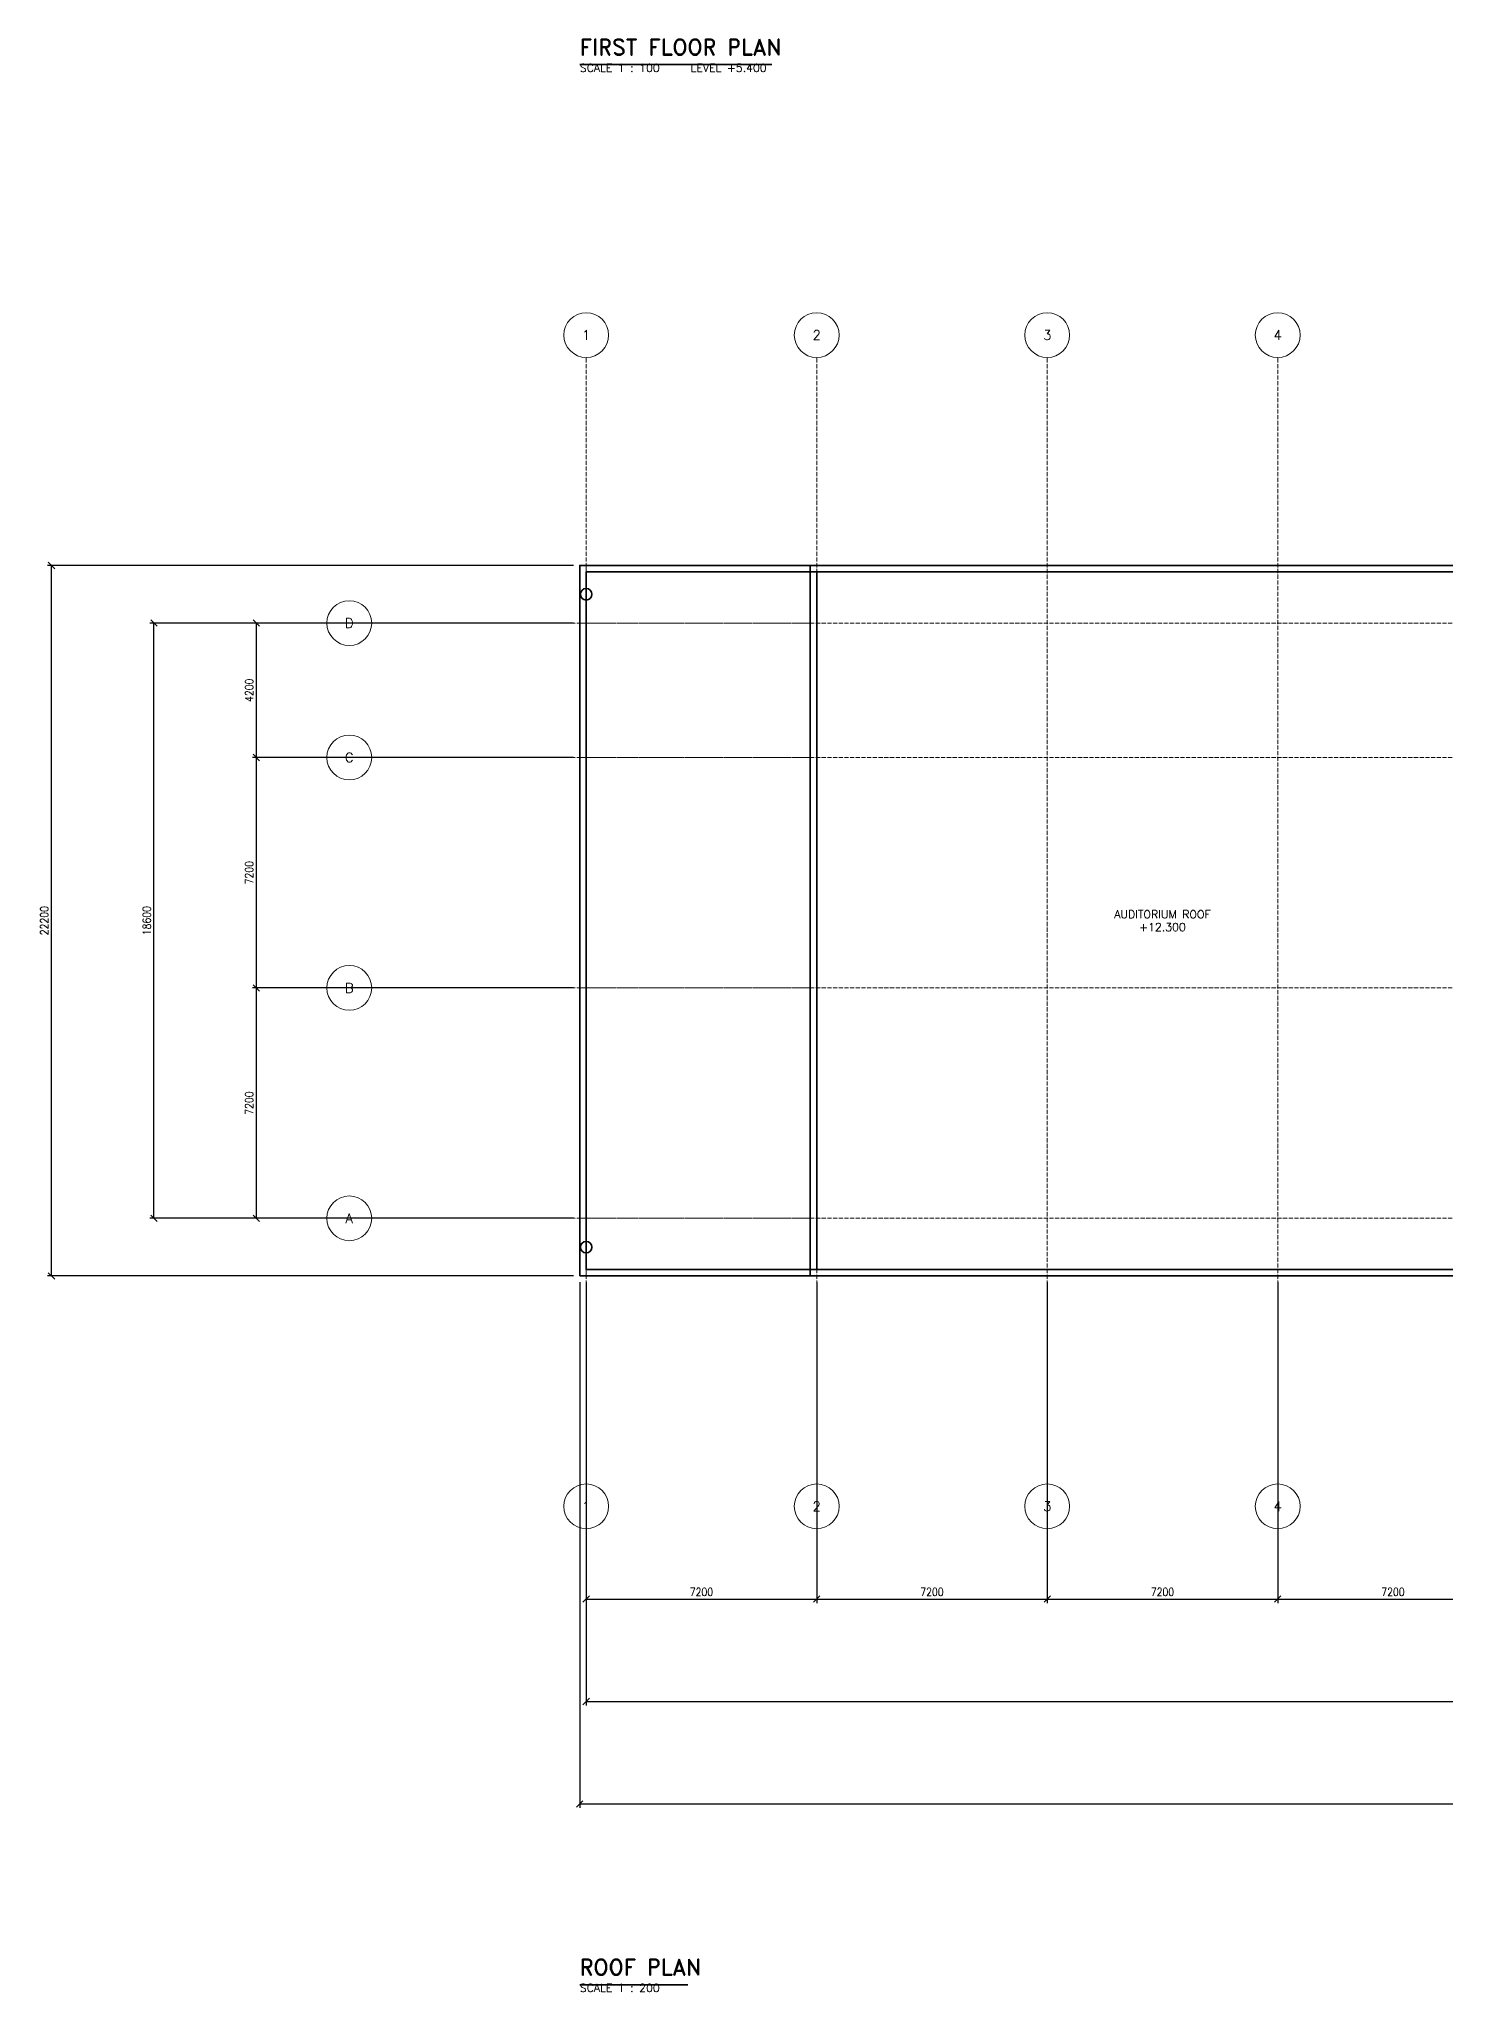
# Model space of a CAD drawing. Header units: millimetres. Extents: x -33945 to 191000, y -348875 to 205218.
# Drawn here: x -17089 to 26853, y -142375 to -81350 of the extents above; entities that cross this region are included whole.
import ezdxf
from ezdxf.enums import TextEntityAlignment as Align

# ---------------------------------------------------------------- set-up
doc = ezdxf.new("R2010")
doc.units = ezdxf.units.MM
doc.header["$LTSCALE"] = 50
doc.linetypes.add('DASHDOT', pattern=[3.556, 2.54, -0.508, 0, -0.508])
doc.linetypes.add('DASHED', pattern=[1.524, 1.27, -0.254])
for name, color, linetype, lineweight in [('A-ANNO-DIMS', 2, 'Continuous', 13), ('A-ANNO-TEXT', 7, 'Continuous', 18), ('A-ANNO-TITL', 7, 'Continuous', 35), ('A-GRID', 8, 'DASHDOT', 13), ('A-GRID-IDEN', 8, 'Continuous', 13), ('A-ROOF', 30, 'Continuous', 35), ('A-SLAB-EDGE', 7, 'Continuous', 35), ('S-BEAM', 5, 'DASHED', 18)]:
    doc.layers.add(name, color=color, linetype=linetype, lineweight=lineweight)
doc.styles.add('AMA-NOTE', font='romans.shx', dxfattribs={"width": 0.85})
doc.styles.add('AMA-TITLE', font='romand.shx', dxfattribs={"width": 0.9})
doc.dimstyles.new('AMA-100', dxfattribs={"dimscale": 100, "dimtxt": 2.5, "dimasz": 2.5, "dimexe": 1.25, "dimexo": 2, "dimgap": 1, "dimtad": 1, "dimdec": 0, "dimtxsty": 'AMA-NOTE', "dimtsz": 1, "dimcen": 2.5, "dimclrd": 8, "dimclre": 8, "dimclrt": 7, "dimazin": 3, "dimtfac": 1, "dimtmove": 0, "dimatfit": 3})

msp = doc.modelspace()

# ---------------------------------------------------------------- linework, layer by layer
at = {"layer": 'A-ANNO-TITL'}
for p, q in [((-200, -82150), (5800, -82150)), ((-200, -142150), (3175, -142150))]:
    msp.add_line(p, q, dxfattribs=at)
at = {"layer": 'A-GRID'}
for p, q in [((0, -126500), (0, -91300)), ((7200, -126500), (7200, -91300)), ((14400, -126500), (14400, -91300)), ((21600, -126500), (21600, -91300)), ((-6700, -99600), (100300, -99600)), ((-6700, -103800), (100300, -103800)), ((-6700, -111000), (100300, -111000)), ((-6700, -118200), (100300, -118200))]:
    msp.add_line(p, q, dxfattribs=at)
at = {"layer": 'A-GRID-IDEN'}
for centre in [(0, -90600), (7200, -90600), (14400, -90600), (21600, -90600), (-7400, -99600), (-7400, -103800), (-7400, -111000), (-7400, -118200), (0, -127200), (7200, -127200), (14400, -127200), (21600, -127200)]:
    msp.add_circle(centre, 700, dxfattribs=at)
at = {"layer": 'A-ROOF'}
for points in [[(0, -119800), (93600, -119800), (93600, -98000), (0, -98000)], [(7000, -120000), (29000, -120000), (29000, -97800), (7000, -97800)], [(7200, -119800), (28800, -119800), (28800, -98000), (7200, -98000)]]:
    msp.add_lwpolyline(points, close=True, dxfattribs=at)
for centre in [(0, -98700), (0, -119100)]:
    msp.add_circle(centre, 180, dxfattribs=at)
at = {"layer": 'A-SLAB-EDGE'}
msp.add_lwpolyline([(-200, -120000), (93800, -120000), (93800, -97800), (-200, -97800)], close=True, dxfattribs=at)
at = {"layer": 'S-BEAM'}
for p, q in [((0, -120000), (0, -97800)), ((-200, -99600), (7000, -99600)), ((-200, -103800), (7000, -103800)), ((-200, -111000), (7000, -111000)), ((-200, -118200), (7000, -118200))]:
    msp.add_line(p, q, dxfattribs=at)

# ---------------------------------------------------------------- texts
at = {"layer": 'A-ANNO-TEXT', "style": 'AMA-NOTE'}
for s, p in [('AUDITORIUM ROOF', (18000, -108700)), ('+12.300', (18000, -109100))]:
    msp.add_text(s, height=250, dxfattribs=at).set_placement(p, align=Align.MIDDLE_CENTER)
at = {"layer": 'A-ANNO-TITL'}
for s, height, style, p in [('FIRST FLOOR PLAN', 500, 'AMA-TITLE', (-200, -82000)), ('SCALE 1 : 100    LEVEL +5.400', 250, 'AMA-NOTE', (-200, -82450)), ('ROOF PLAN', 500, 'AMA-TITLE', (-200, -142000)), ('SCALE 1 : 200', 250, 'AMA-NOTE', (-200, -142450))]:
    msp.add_text(s, height=height, dxfattribs=dict(at, style=style)).set_placement(p, align=Align.BOTTOM_LEFT)
at = {"layer": 'A-GRID-IDEN', "style": 'AMA-TITLE'}
for s, p in [('1', (0, -90600)), ('2', (7200, -90600)), ('3', (14400, -90600)), ('4', (21600, -90600)), ('D', (-7400, -99600)), ('C', (-7400, -103800)), ('B', (-7400, -111000)), ('A', (-7400, -118200)), ('1', (0, -127200)), ('2', (7200, -127200)), ('3', (14400, -127200)), ('4', (21600, -127200))]:
    msp.add_text(s, height=300, dxfattribs=at).set_placement(p, align=Align.MIDDLE_CENTER)

# ---------------------------------------------------------------- dimensions: what is measured, and where the dimension line sits
at = {"layer": 'A-ANNO-DIMS'}
for base, p1, p2 in [((-16700, -120000), (-200, -120000), (-200, -97800)), ((-13500, -118200), (-200, -118200), (-200, -99600)), ((-10300, -103800), (-200, -103800), (-200, -99600)), ((-10300, -111000), (-200, -111000), (-200, -103800)), ((-10300, -118200), (-200, -118200), (-200, -111000))]:
    msp.add_linear_dim(base=base, p1=p1, p2=p2, angle=90, dimstyle='AMA-100', dxfattribs=at).render()
for base, p1, p2 in [((-200, -136500), (-200, -120000), (93800, -120000)), ((0, -130100), (0, -120000), (7200, -120000)), ((0, -133300), (0, -120000), (93600, -120000)), ((7200, -130100), (7200, -120000), (14400, -120000)), ((14400, -130100), (14400, -120000), (21600, -120000)), ((21600, -130100), (21600, -120000), (28800, -120000))]:
    msp.add_linear_dim(base=base, p1=p1, p2=p2, dimstyle='AMA-100', dxfattribs=at).render()

doc.saveas('drawing.dxf')
